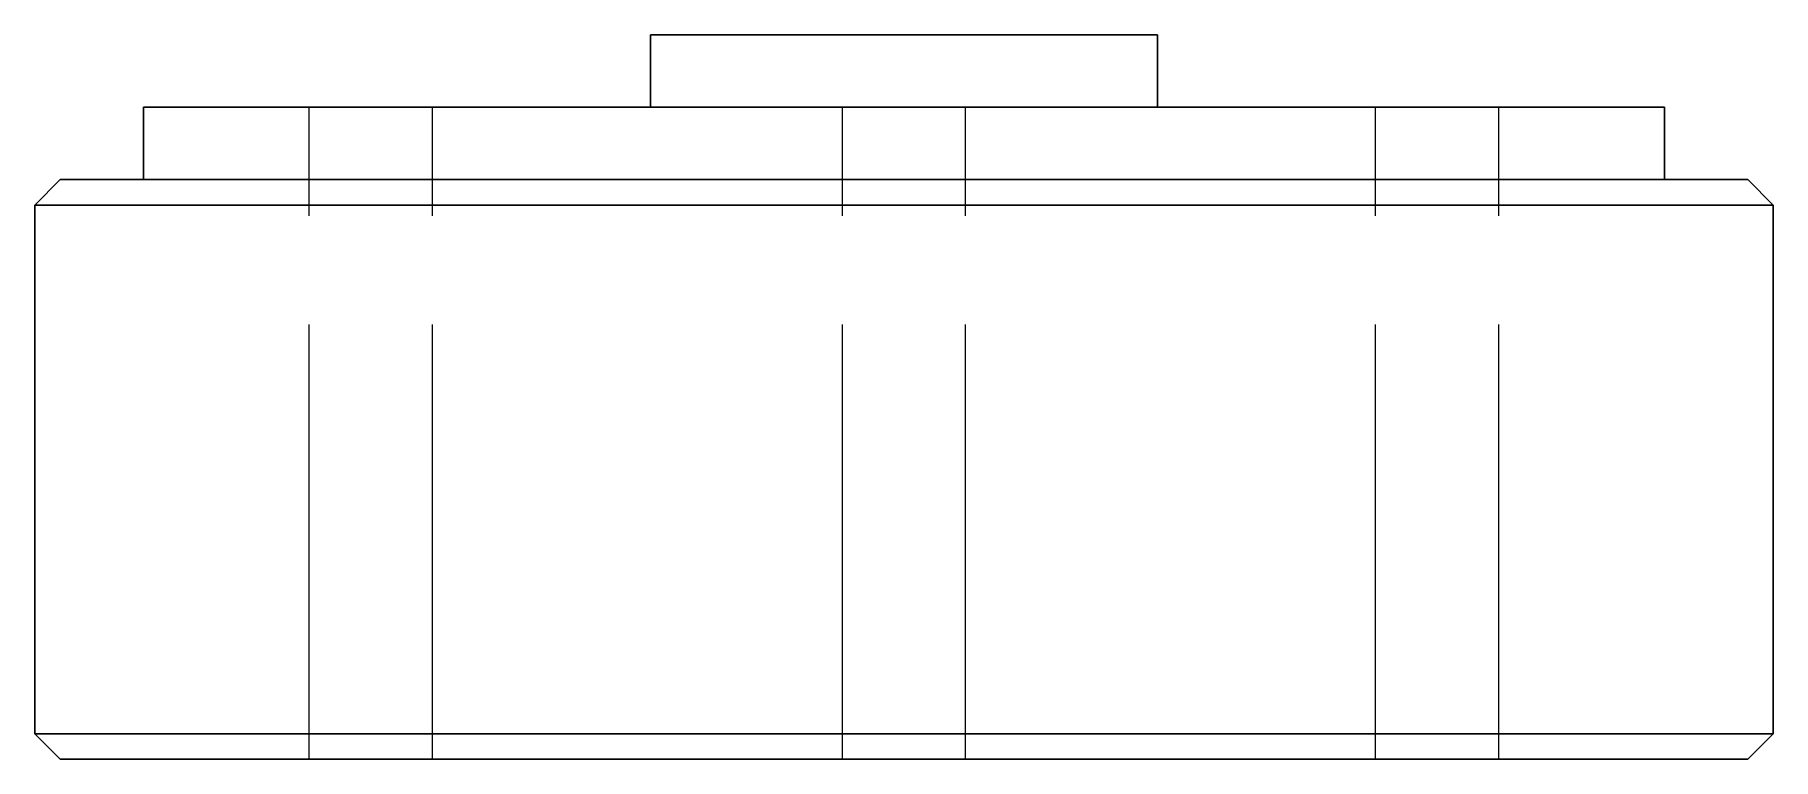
# Model space of a CAD drawing. Header units: millimetres. Extents: x -24 to 24, y -8 to 12.
import ezdxf

# ---------------------------------------------------------------- set-up
doc = ezdxf.new("R2010")
doc.units = ezdxf.units.MM
doc.linetypes.add('ACAD_ISO02W100', pattern=[15, 12, -3])
doc.layers.add('HIDDEN', color=7, linetype='ACAD_ISO02W100', lineweight=13)
doc.layers.add('VISIBLE', color=7, linetype='Continuous', lineweight=25)

msp = doc.modelspace()

# ---------------------------------------------------------------- linework, layer by layer
at = {"layer": 'HIDDEN'}
for p, q in [((-16.422, -8), (-16.422, 10)), ((-16.422, -8), (-16.422, 10)), ((-13.022, -8), (-13.022, 10)), ((-13.022, -8), (-13.022, 10)), ((-1.7, -8), (-1.7, 10)), ((-1.7, -8), (-1.7, 10)), ((1.7, -8), (1.7, 10)), ((1.7, -8), (1.7, 10)), ((13.022, -8), (13.022, 10)), ((13.022, -8), (13.022, 10)), ((16.422, -8), (16.422, 10)), ((16.422, -8), (16.422, 10))]:
    msp.add_line(p, q, dxfattribs=at)
for points in [[(7, 12), (6.824, 12), (6.307, 12), (5.473, 12), (4.364, 12), (3.037, 12), (1.558, 12), (0, 12), (-1.558, 12), (-3.037, 12), (-4.364, 12), (-5.473, 12), (-6.307, 12), (-6.824, 12), (-7, 12)], [(21, 10), (20.473, 10), (18.92, 10), (16.418, 10), (13.093, 10), (9.112, 10), (4.673, 10), (0, 10), (-4.673, 10), (-9.112, 10), (-13.093, 10), (-16.418, 10), (-18.92, 10), (-20.473, 10), (-21, 10)], [(-13.022, 10), (-13.065, 10), (-13.191, 10), (-13.393, 10), (-13.662, 10), (-13.985, 10), (-14.344, 10), (-14.722, 10), (-15.101, 10), (-15.46, 10), (-15.782, 10), (-16.052, 10), (-16.254, 10), (-16.38, 10), (-16.422, 10)], [(-13.022, 10), (-13.065, 10), (-13.191, 10), (-13.393, 10), (-13.662, 10), (-13.985, 10), (-14.344, 10), (-14.722, 10), (-15.101, 10), (-15.46, 10), (-15.782, 10), (-16.052, 10), (-16.254, 10), (-16.38, 10), (-16.422, 10)], [(7, 10), (6.824, 10), (6.307, 10), (5.473, 10), (4.364, 10), (3.037, 10), (1.558, 10), (0, 10), (-1.558, 10), (-3.037, 10), (-4.364, 10), (-5.473, 10), (-6.307, 10), (-6.824, 10), (-7, 10)], [(-7, 10), (-6.956, 10), (-6.824, 10), (-6.607, 10), (-6.307, 10), (-5.927, 10), (-5.473, 10), (-4.95, 10), (-4.364, 10), (-3.724, 10), (-3.037, 10), (-2.312, 10), (-1.558, 10), (-0.784, 10), (0, 10)], [(1.7, 10), (1.657, 10), (1.532, 10), (1.329, 10), (1.06, 10), (0.738, 10), (0.378, 10), (0, 10), (-0.378, 10), (-0.738, 10), (-1.06, 10), (-1.329, 10), (-1.532, 10), (-1.657, 10), (-1.7, 10)], [(1.7, 10), (1.657, 10), (1.532, 10), (1.329, 10), (1.06, 10), (0.738, 10), (0.378, 10), (0, 10), (-0.378, 10), (-0.738, 10), (-1.06, 10), (-1.329, 10), (-1.532, 10), (-1.657, 10), (-1.7, 10)], [(0, 10), (0.784, 10), (1.558, 10), (2.312, 10), (3.037, 10), (3.724, 10), (4.364, 10), (4.95, 10), (5.473, 10), (5.927, 10), (6.307, 10), (6.607, 10), (6.824, 10), (6.956, 10), (7, 10)], [(16.422, 10), (16.38, 10), (16.254, 10), (16.052, 10), (15.782, 10), (15.46, 10), (15.101, 10), (14.722, 10), (14.344, 10), (13.985, 10), (13.662, 10), (13.393, 10), (13.191, 10), (13.065, 10), (13.022, 10)], [(16.422, 10), (16.38, 10), (16.254, 10), (16.052, 10), (15.782, 10), (15.46, 10), (15.101, 10), (14.722, 10), (14.344, 10), (13.985, 10), (13.662, 10), (13.393, 10), (13.191, 10), (13.065, 10), (13.022, 10)], [(23.3, 8), (22.716, 8), (20.993, 8), (18.217, 8), (14.527, 8), (10.109, 8), (5.185, 8), (0, 8), (-5.185, 8), (-10.109, 8), (-14.527, 8), (-18.217, 8), (-20.993, 8), (-22.716, 8), (-23.3, 8)], [(21, 8), (20.473, 8), (18.92, 8), (16.418, 8), (13.093, 8), (9.112, 8), (4.673, 8), (0, 8), (-4.673, 8), (-9.112, 8), (-13.093, 8), (-16.418, 8), (-18.92, 8), (-20.473, 8), (-21, 8)], [(-21, 8), (-20.868, 8), (-20.473, 8), (-19.822, 8), (-18.92, 8), (-17.781, 8), (-16.418, 8), (-14.849, 8), (-13.093, 8), (-11.173, 8), (-9.112, 8), (-6.936, 8), (-4.673, 8), (-2.351, 8), (0, 8)], [(0, 8), (2.351, 8), (4.673, 8), (6.936, 8), (9.112, 8), (11.173, 8), (13.093, 8), (14.849, 8), (16.418, 8), (17.781, 8), (18.92, 8), (19.822, 8), (20.473, 8), (20.868, 8), (21, 8)], [(24, 7.3), (23.398, 7.3), (21.623, 7.3), (18.764, 7.3), (14.964, 7.3), (10.413, 7.3), (5.341, 7.3), (0, 7.3), (-5.341, 7.3), (-10.413, 7.3), (-14.964, 7.3), (-18.764, 7.3), (-21.623, 7.3), (-23.398, 7.3), (-24, 7.3)], [(24, -7.3), (23.398, -7.3), (21.623, -7.3), (18.764, -7.3), (14.964, -7.3), (10.413, -7.3), (5.341, -7.3), (0, -7.3), (-5.341, -7.3), (-10.413, -7.3), (-14.964, -7.3), (-18.764, -7.3), (-21.623, -7.3), (-23.398, -7.3), (-24, -7.3)], [(23.3, -8), (22.716, -8), (20.993, -8), (18.217, -8), (14.527, -8), (10.109, -8), (5.185, -8), (0, -8), (-5.185, -8), (-10.109, -8), (-14.527, -8), (-18.217, -8), (-20.993, -8), (-22.716, -8), (-23.3, -8)], [(-13.022, -8), (-13.065, -8), (-13.191, -8), (-13.393, -8), (-13.662, -8), (-13.985, -8), (-14.344, -8), (-14.722, -8), (-15.101, -8), (-15.46, -8), (-15.782, -8), (-16.052, -8), (-16.254, -8), (-16.38, -8), (-16.422, -8)], [(-13.022, -8), (-13.065, -8), (-13.191, -8), (-13.393, -8), (-13.662, -8), (-13.985, -8), (-14.344, -8), (-14.722, -8), (-15.101, -8), (-15.46, -8), (-15.782, -8), (-16.052, -8), (-16.254, -8), (-16.38, -8), (-16.422, -8)], [(1.7, -8), (1.657, -8), (1.532, -8), (1.329, -8), (1.06, -8), (0.738, -8), (0.378, -8), (0, -8), (-0.378, -8), (-0.738, -8), (-1.06, -8), (-1.329, -8), (-1.532, -8), (-1.657, -8), (-1.7, -8)], [(1.7, -8), (1.657, -8), (1.532, -8), (1.329, -8), (1.06, -8), (0.738, -8), (0.378, -8), (0, -8), (-0.378, -8), (-0.738, -8), (-1.06, -8), (-1.329, -8), (-1.532, -8), (-1.657, -8), (-1.7, -8)], [(16.422, -8), (16.38, -8), (16.254, -8), (16.052, -8), (15.782, -8), (15.46, -8), (15.101, -8), (14.722, -8), (14.344, -8), (13.985, -8), (13.662, -8), (13.393, -8), (13.191, -8), (13.065, -8), (13.022, -8)], [(16.422, -8), (16.38, -8), (16.254, -8), (16.052, -8), (15.782, -8), (15.46, -8), (15.101, -8), (14.722, -8), (14.344, -8), (13.985, -8), (13.662, -8), (13.393, -8), (13.191, -8), (13.065, -8), (13.022, -8)]]:
    msp.add_open_spline(points, degree=1, dxfattribs=at)
for points, degree, knots in [([(-16.422, 10), (-16.417, 10), (-16.412, 10), (-16.396, 10), (-16.38, 10), (-16.353, 10), (-16.327, 10), (-16.291, 10), (-16.254, 10), (-16.208, 10), (-16.162, 10), (-16.107, 10), (-16.052, 10), (-15.988, 10), (-15.925, 10), (-15.853, 10), (-15.782, 10), (-15.705, 10), (-15.627, 10), (-15.543, 10), (-15.46, 10), (-15.286, 10), (-15.101, 10), (-14.913, 10), (-14.722, 10)], 2, [0, 0, 0, 0.071429, 0.071429, 0.142857, 0.142857, 0.214286, 0.214286, 0.285714, 0.285714, 0.357143, 0.357143, 0.428571, 0.428571, 0.5, 0.5, 0.571429, 0.571429, 0.642857, 0.642857, 0.714286, 0.714286, 0.857143, 0.857143, 1, 1, 1]), ([(-16.422, 10), (-16.417, 10), (-16.412, 10), (-16.396, 10), (-16.38, 10), (-16.353, 10), (-16.327, 10), (-16.291, 10), (-16.254, 10), (-16.208, 10), (-16.162, 10), (-16.107, 10), (-16.052, 10), (-15.988, 10), (-15.925, 10), (-15.853, 10), (-15.782, 10), (-15.705, 10), (-15.627, 10), (-15.543, 10), (-15.46, 10), (-15.286, 10), (-15.101, 10), (-14.913, 10), (-14.722, 10)], 2, [0, 0, 0, 0.071429, 0.071429, 0.142857, 0.142857, 0.214286, 0.214286, 0.285714, 0.285714, 0.357143, 0.357143, 0.428571, 0.428571, 0.5, 0.5, 0.571429, 0.571429, 0.642857, 0.642857, 0.714286, 0.714286, 0.857143, 0.857143, 1, 1, 1]), ([(-14.722, 10), (-14.531, 10), (-14.342, 10), (-14.161, 10), (-14.102, 10), (-14.044, 10), (-13.985, 10), (-13.929, 10), (-13.874, 10), (-13.818, 10), (-13.766, 10), (-13.714, 10), (-13.662, 10), (-13.615, 10), (-13.568, 10), (-13.52, 10), (-13.478, 10), (-13.436, 10), (-13.393, 10), (-13.357, 10), (-13.32, 10), (-13.283, 10), (-13.252, 10), (-13.222, 10), (-13.191, 10), (-13.166, 10), (-13.142, 10), (-13.118, 10), (-13.1, 10), (-13.083, 10), (-13.065, 10), (-13.054, 10), (-13.044, 10), (-13.033, 10), (-13.03, 10), (-13.026, 10), (-13.022, 10)], 3, [0, 0, 0, 0, 0.336599, 0.336599, 0.336599, 0.448799, 0.448799, 0.448799, 0.560999, 0.560999, 0.560999, 0.673198, 0.673198, 0.673198, 0.785398, 0.785398, 0.785398, 0.897598, 0.897598, 0.897598, 1.009798, 1.009798, 1.009798, 1.121997, 1.121997, 1.121997, 1.234197, 1.234197, 1.234197, 1.346397, 1.346397, 1.346397, 1.458597, 1.458597, 1.458597, 1.570796, 1.570796, 1.570796, 1.570796]), ([(-14.722, 10), (-14.531, 10), (-14.342, 10), (-14.161, 10), (-14.102, 10), (-14.044, 10), (-13.985, 10), (-13.929, 10), (-13.874, 10), (-13.818, 10), (-13.766, 10), (-13.714, 10), (-13.662, 10), (-13.615, 10), (-13.568, 10), (-13.52, 10), (-13.478, 10), (-13.436, 10), (-13.393, 10), (-13.357, 10), (-13.32, 10), (-13.283, 10), (-13.252, 10), (-13.222, 10), (-13.191, 10), (-13.166, 10), (-13.142, 10), (-13.118, 10), (-13.1, 10), (-13.083, 10), (-13.065, 10), (-13.054, 10), (-13.044, 10), (-13.033, 10), (-13.03, 10), (-13.026, 10), (-13.022, 10)], 3, [0, 0, 0, 0, 0.336599, 0.336599, 0.336599, 0.448799, 0.448799, 0.448799, 0.560999, 0.560999, 0.560999, 0.673198, 0.673198, 0.673198, 0.785398, 0.785398, 0.785398, 0.897598, 0.897598, 0.897598, 1.009798, 1.009798, 1.009798, 1.121997, 1.121997, 1.121997, 1.234197, 1.234197, 1.234197, 1.346397, 1.346397, 1.346397, 1.458597, 1.458597, 1.458597, 1.570796, 1.570796, 1.570796, 1.570796]), ([(-1.7, 10), (-1.695, 10), (-1.689, 10), (-1.673, 10), (-1.657, 10), (-1.631, 10), (-1.605, 10), (-1.568, 10), (-1.532, 10), (-1.486, 10), (-1.439, 10), (-1.384, 10), (-1.329, 10), (-1.266, 10), (-1.202, 10), (-1.131, 10), (-1.06, 10), (-0.982, 10), (-0.904, 10), (-0.821, 10), (-0.738, 10), (-0.563, 10), (-0.378, 10), (-0.191, 10), (0, 10)], 2, [0, 0, 0, 0.071429, 0.071429, 0.142857, 0.142857, 0.214286, 0.214286, 0.285714, 0.285714, 0.357143, 0.357143, 0.428571, 0.428571, 0.5, 0.5, 0.571429, 0.571429, 0.642857, 0.642857, 0.714286, 0.714286, 0.857143, 0.857143, 1, 1, 1]), ([(-1.7, 10), (-1.695, 10), (-1.689, 10), (-1.673, 10), (-1.657, 10), (-1.631, 10), (-1.605, 10), (-1.568, 10), (-1.532, 10), (-1.486, 10), (-1.439, 10), (-1.384, 10), (-1.329, 10), (-1.266, 10), (-1.202, 10), (-1.131, 10), (-1.06, 10), (-0.982, 10), (-0.904, 10), (-0.821, 10), (-0.738, 10), (-0.563, 10), (-0.378, 10), (-0.191, 10), (0, 10)], 2, [0, 0, 0, 0.071429, 0.071429, 0.142857, 0.142857, 0.214286, 0.214286, 0.285714, 0.285714, 0.357143, 0.357143, 0.428571, 0.428571, 0.5, 0.5, 0.571429, 0.571429, 0.642857, 0.642857, 0.714286, 0.714286, 0.857143, 0.857143, 1, 1, 1]), ([(0, 10), (0.191, 10), (0.38, 10), (0.561, 10), (0.62, 10), (0.679, 10), (0.738, 10), (0.793, 10), (0.849, 10), (0.904, 10), (0.956, 10), (1.008, 10), (1.06, 10), (1.107, 10), (1.155, 10), (1.202, 10), (1.244, 10), (1.287, 10), (1.329, 10), (1.366, 10), (1.403, 10), (1.439, 10), (1.47, 10), (1.501, 10), (1.532, 10), (1.556, 10), (1.58, 10), (1.605, 10), (1.622, 10), (1.64, 10), (1.657, 10), (1.668, 10), (1.679, 10), (1.689, 10), (1.693, 10), (1.696, 10), (1.7, 10)], 3, [0, 0, 0, 0, 0.336599, 0.336599, 0.336599, 0.448799, 0.448799, 0.448799, 0.560999, 0.560999, 0.560999, 0.673198, 0.673198, 0.673198, 0.785398, 0.785398, 0.785398, 0.897598, 0.897598, 0.897598, 1.009798, 1.009798, 1.009798, 1.121997, 1.121997, 1.121997, 1.234197, 1.234197, 1.234197, 1.346397, 1.346397, 1.346397, 1.458597, 1.458597, 1.458597, 1.570796, 1.570796, 1.570796, 1.570796]), ([(0, 10), (0.191, 10), (0.38, 10), (0.561, 10), (0.62, 10), (0.679, 10), (0.738, 10), (0.793, 10), (0.849, 10), (0.904, 10), (0.956, 10), (1.008, 10), (1.06, 10), (1.107, 10), (1.155, 10), (1.202, 10), (1.244, 10), (1.287, 10), (1.329, 10), (1.366, 10), (1.403, 10), (1.439, 10), (1.47, 10), (1.501, 10), (1.532, 10), (1.556, 10), (1.58, 10), (1.605, 10), (1.622, 10), (1.64, 10), (1.657, 10), (1.668, 10), (1.679, 10), (1.689, 10), (1.693, 10), (1.696, 10), (1.7, 10)], 3, [0, 0, 0, 0, 0.336599, 0.336599, 0.336599, 0.448799, 0.448799, 0.448799, 0.560999, 0.560999, 0.560999, 0.673198, 0.673198, 0.673198, 0.785398, 0.785398, 0.785398, 0.897598, 0.897598, 0.897598, 1.009798, 1.009798, 1.009798, 1.121997, 1.121997, 1.121997, 1.234197, 1.234197, 1.234197, 1.346397, 1.346397, 1.346397, 1.458597, 1.458597, 1.458597, 1.570796, 1.570796, 1.570796, 1.570796]), ([(13.022, 10), (13.028, 10), (13.033, 10), (13.049, 10), (13.065, 10), (13.091, 10), (13.118, 10), (13.154, 10), (13.191, 10), (13.237, 10), (13.283, 10), (13.338, 10), (13.393, 10), (13.457, 10), (13.52, 10), (13.591, 10), (13.662, 10), (13.74, 10), (13.818, 10), (13.901, 10), (13.985, 10), (14.159, 10), (14.344, 10), (14.531, 10), (14.722, 10)], 2, [0, 0, 0, 0.071429, 0.071429, 0.142857, 0.142857, 0.214286, 0.214286, 0.285714, 0.285714, 0.357143, 0.357143, 0.428571, 0.428571, 0.5, 0.5, 0.571429, 0.571429, 0.642857, 0.642857, 0.714286, 0.714286, 0.857143, 0.857143, 1, 1, 1]), ([(13.022, 10), (13.028, 10), (13.033, 10), (13.049, 10), (13.065, 10), (13.091, 10), (13.118, 10), (13.154, 10), (13.191, 10), (13.237, 10), (13.283, 10), (13.338, 10), (13.393, 10), (13.457, 10), (13.52, 10), (13.591, 10), (13.662, 10), (13.74, 10), (13.818, 10), (13.901, 10), (13.985, 10), (14.159, 10), (14.344, 10), (14.531, 10), (14.722, 10)], 2, [0, 0, 0, 0.071429, 0.071429, 0.142857, 0.142857, 0.214286, 0.214286, 0.285714, 0.285714, 0.357143, 0.357143, 0.428571, 0.428571, 0.5, 0.5, 0.571429, 0.571429, 0.642857, 0.642857, 0.714286, 0.714286, 0.857143, 0.857143, 1, 1, 1]), ([(14.722, 10), (14.913, 10), (15.103, 10), (15.284, 10), (15.343, 10), (15.401, 10), (15.46, 10), (15.516, 10), (15.571, 10), (15.627, 10), (15.679, 10), (15.731, 10), (15.782, 10), (15.83, 10), (15.877, 10), (15.925, 10), (15.967, 10), (16.009, 10), (16.052, 10), (16.088, 10), (16.125, 10), (16.162, 10), (16.193, 10), (16.223, 10), (16.254, 10), (16.278, 10), (16.303, 10), (16.327, 10), (16.345, 10), (16.362, 10), (16.38, 10), (16.39, 10), (16.401, 10), (16.412, 10), (16.415, 10), (16.419, 10), (16.422, 10)], 3, [0, 0, 0, 0, 0.336599, 0.336599, 0.336599, 0.448799, 0.448799, 0.448799, 0.560999, 0.560999, 0.560999, 0.673198, 0.673198, 0.673198, 0.785398, 0.785398, 0.785398, 0.897598, 0.897598, 0.897598, 1.009798, 1.009798, 1.009798, 1.121997, 1.121997, 1.121997, 1.234197, 1.234197, 1.234197, 1.346397, 1.346397, 1.346397, 1.458597, 1.458597, 1.458597, 1.570796, 1.570796, 1.570796, 1.570796]), ([(14.722, 10), (14.913, 10), (15.103, 10), (15.284, 10), (15.343, 10), (15.401, 10), (15.46, 10), (15.516, 10), (15.571, 10), (15.627, 10), (15.679, 10), (15.731, 10), (15.782, 10), (15.83, 10), (15.877, 10), (15.925, 10), (15.967, 10), (16.009, 10), (16.052, 10), (16.088, 10), (16.125, 10), (16.162, 10), (16.193, 10), (16.223, 10), (16.254, 10), (16.278, 10), (16.303, 10), (16.327, 10), (16.345, 10), (16.362, 10), (16.38, 10), (16.39, 10), (16.401, 10), (16.412, 10), (16.415, 10), (16.419, 10), (16.422, 10)], 3, [0, 0, 0, 0, 0.336599, 0.336599, 0.336599, 0.448799, 0.448799, 0.448799, 0.560999, 0.560999, 0.560999, 0.673198, 0.673198, 0.673198, 0.785398, 0.785398, 0.785398, 0.897598, 0.897598, 0.897598, 1.009798, 1.009798, 1.009798, 1.121997, 1.121997, 1.121997, 1.234197, 1.234197, 1.234197, 1.346397, 1.346397, 1.346397, 1.458597, 1.458597, 1.458597, 1.570796, 1.570796, 1.570796, 1.570796]), ([(-16.422, -8), (-16.417, -8), (-16.412, -8), (-16.396, -8), (-16.38, -8), (-16.353, -8), (-16.327, -8), (-16.291, -8), (-16.254, -8), (-16.208, -8), (-16.162, -8), (-16.107, -8), (-16.052, -8), (-15.988, -8), (-15.925, -8), (-15.853, -8), (-15.782, -8), (-15.705, -8), (-15.627, -8), (-15.543, -8), (-15.46, -8), (-15.286, -8), (-15.101, -8), (-14.913, -8), (-14.722, -8)], 2, [0, 0, 0, 0.071429, 0.071429, 0.142857, 0.142857, 0.214286, 0.214286, 0.285714, 0.285714, 0.357143, 0.357143, 0.428571, 0.428571, 0.5, 0.5, 0.571429, 0.571429, 0.642857, 0.642857, 0.714286, 0.714286, 0.857143, 0.857143, 1, 1, 1]), ([(-16.422, -8), (-16.417, -8), (-16.412, -8), (-16.396, -8), (-16.38, -8), (-16.353, -8), (-16.327, -8), (-16.291, -8), (-16.254, -8), (-16.208, -8), (-16.162, -8), (-16.107, -8), (-16.052, -8), (-15.988, -8), (-15.925, -8), (-15.853, -8), (-15.782, -8), (-15.705, -8), (-15.627, -8), (-15.543, -8), (-15.46, -8), (-15.286, -8), (-15.101, -8), (-14.913, -8), (-14.722, -8)], 2, [0, 0, 0, 0.071429, 0.071429, 0.142857, 0.142857, 0.214286, 0.214286, 0.285714, 0.285714, 0.357143, 0.357143, 0.428571, 0.428571, 0.5, 0.5, 0.571429, 0.571429, 0.642857, 0.642857, 0.714286, 0.714286, 0.857143, 0.857143, 1, 1, 1]), ([(-14.722, -8), (-14.531, -8), (-14.342, -8), (-14.161, -8), (-14.102, -8), (-14.044, -8), (-13.985, -8), (-13.929, -8), (-13.874, -8), (-13.818, -8), (-13.766, -8), (-13.714, -8), (-13.662, -8), (-13.615, -8), (-13.568, -8), (-13.52, -8), (-13.478, -8), (-13.436, -8), (-13.393, -8), (-13.357, -8), (-13.32, -8), (-13.283, -8), (-13.252, -8), (-13.222, -8), (-13.191, -8), (-13.166, -8), (-13.142, -8), (-13.118, -8), (-13.1, -8), (-13.083, -8), (-13.065, -8), (-13.054, -8), (-13.044, -8), (-13.033, -8), (-13.03, -8), (-13.026, -8), (-13.022, -8)], 3, [0, 0, 0, 0, 0.336599, 0.336599, 0.336599, 0.448799, 0.448799, 0.448799, 0.560999, 0.560999, 0.560999, 0.673198, 0.673198, 0.673198, 0.785398, 0.785398, 0.785398, 0.897598, 0.897598, 0.897598, 1.009798, 1.009798, 1.009798, 1.121997, 1.121997, 1.121997, 1.234197, 1.234197, 1.234197, 1.346397, 1.346397, 1.346397, 1.458597, 1.458597, 1.458597, 1.570796, 1.570796, 1.570796, 1.570796]), ([(-14.722, -8), (-14.531, -8), (-14.342, -8), (-14.161, -8), (-14.102, -8), (-14.044, -8), (-13.985, -8), (-13.929, -8), (-13.874, -8), (-13.818, -8), (-13.766, -8), (-13.714, -8), (-13.662, -8), (-13.615, -8), (-13.568, -8), (-13.52, -8), (-13.478, -8), (-13.436, -8), (-13.393, -8), (-13.357, -8), (-13.32, -8), (-13.283, -8), (-13.252, -8), (-13.222, -8), (-13.191, -8), (-13.166, -8), (-13.142, -8), (-13.118, -8), (-13.1, -8), (-13.083, -8), (-13.065, -8), (-13.054, -8), (-13.044, -8), (-13.033, -8), (-13.03, -8), (-13.026, -8), (-13.022, -8)], 3, [0, 0, 0, 0, 0.336599, 0.336599, 0.336599, 0.448799, 0.448799, 0.448799, 0.560999, 0.560999, 0.560999, 0.673198, 0.673198, 0.673198, 0.785398, 0.785398, 0.785398, 0.897598, 0.897598, 0.897598, 1.009798, 1.009798, 1.009798, 1.121997, 1.121997, 1.121997, 1.234197, 1.234197, 1.234197, 1.346397, 1.346397, 1.346397, 1.458597, 1.458597, 1.458597, 1.570796, 1.570796, 1.570796, 1.570796]), ([(-1.7, -8), (-1.695, -8), (-1.689, -8), (-1.673, -8), (-1.657, -8), (-1.631, -8), (-1.605, -8), (-1.568, -8), (-1.532, -8), (-1.486, -8), (-1.439, -8), (-1.384, -8), (-1.329, -8), (-1.266, -8), (-1.202, -8), (-1.131, -8), (-1.06, -8), (-0.982, -8), (-0.904, -8), (-0.821, -8), (-0.738, -8), (-0.563, -8), (-0.378, -8), (-0.191, -8), (0, -8)], 2, [0, 0, 0, 0.071429, 0.071429, 0.142857, 0.142857, 0.214286, 0.214286, 0.285714, 0.285714, 0.357143, 0.357143, 0.428571, 0.428571, 0.5, 0.5, 0.571429, 0.571429, 0.642857, 0.642857, 0.714286, 0.714286, 0.857143, 0.857143, 1, 1, 1]), ([(-1.7, -8), (-1.695, -8), (-1.689, -8), (-1.673, -8), (-1.657, -8), (-1.631, -8), (-1.605, -8), (-1.568, -8), (-1.532, -8), (-1.486, -8), (-1.439, -8), (-1.384, -8), (-1.329, -8), (-1.266, -8), (-1.202, -8), (-1.131, -8), (-1.06, -8), (-0.982, -8), (-0.904, -8), (-0.821, -8), (-0.738, -8), (-0.563, -8), (-0.378, -8), (-0.191, -8), (0, -8)], 2, [0, 0, 0, 0.071429, 0.071429, 0.142857, 0.142857, 0.214286, 0.214286, 0.285714, 0.285714, 0.357143, 0.357143, 0.428571, 0.428571, 0.5, 0.5, 0.571429, 0.571429, 0.642857, 0.642857, 0.714286, 0.714286, 0.857143, 0.857143, 1, 1, 1]), ([(0, -8), (0.191, -8), (0.38, -8), (0.561, -8), (0.62, -8), (0.679, -8), (0.738, -8), (0.793, -8), (0.849, -8), (0.904, -8), (0.956, -8), (1.008, -8), (1.06, -8), (1.107, -8), (1.155, -8), (1.202, -8), (1.244, -8), (1.287, -8), (1.329, -8), (1.366, -8), (1.403, -8), (1.439, -8), (1.47, -8), (1.501, -8), (1.532, -8), (1.556, -8), (1.58, -8), (1.605, -8), (1.622, -8), (1.64, -8), (1.657, -8), (1.668, -8), (1.679, -8), (1.689, -8), (1.693, -8), (1.696, -8), (1.7, -8)], 3, [0, 0, 0, 0, 0.336599, 0.336599, 0.336599, 0.448799, 0.448799, 0.448799, 0.560999, 0.560999, 0.560999, 0.673198, 0.673198, 0.673198, 0.785398, 0.785398, 0.785398, 0.897598, 0.897598, 0.897598, 1.009798, 1.009798, 1.009798, 1.121997, 1.121997, 1.121997, 1.234197, 1.234197, 1.234197, 1.346397, 1.346397, 1.346397, 1.458597, 1.458597, 1.458597, 1.570796, 1.570796, 1.570796, 1.570796]), ([(0, -8), (0.191, -8), (0.38, -8), (0.561, -8), (0.62, -8), (0.679, -8), (0.738, -8), (0.793, -8), (0.849, -8), (0.904, -8), (0.956, -8), (1.008, -8), (1.06, -8), (1.107, -8), (1.155, -8), (1.202, -8), (1.244, -8), (1.287, -8), (1.329, -8), (1.366, -8), (1.403, -8), (1.439, -8), (1.47, -8), (1.501, -8), (1.532, -8), (1.556, -8), (1.58, -8), (1.605, -8), (1.622, -8), (1.64, -8), (1.657, -8), (1.668, -8), (1.679, -8), (1.689, -8), (1.693, -8), (1.696, -8), (1.7, -8)], 3, [0, 0, 0, 0, 0.336599, 0.336599, 0.336599, 0.448799, 0.448799, 0.448799, 0.560999, 0.560999, 0.560999, 0.673198, 0.673198, 0.673198, 0.785398, 0.785398, 0.785398, 0.897598, 0.897598, 0.897598, 1.009798, 1.009798, 1.009798, 1.121997, 1.121997, 1.121997, 1.234197, 1.234197, 1.234197, 1.346397, 1.346397, 1.346397, 1.458597, 1.458597, 1.458597, 1.570796, 1.570796, 1.570796, 1.570796]), ([(13.022, -8), (13.028, -8), (13.033, -8), (13.049, -8), (13.065, -8), (13.091, -8), (13.118, -8), (13.154, -8), (13.191, -8), (13.237, -8), (13.283, -8), (13.338, -8), (13.393, -8), (13.457, -8), (13.52, -8), (13.591, -8), (13.662, -8), (13.74, -8), (13.818, -8), (13.901, -8), (13.985, -8), (14.159, -8), (14.344, -8), (14.531, -8), (14.722, -8)], 2, [0, 0, 0, 0.071429, 0.071429, 0.142857, 0.142857, 0.214286, 0.214286, 0.285714, 0.285714, 0.357143, 0.357143, 0.428571, 0.428571, 0.5, 0.5, 0.571429, 0.571429, 0.642857, 0.642857, 0.714286, 0.714286, 0.857143, 0.857143, 1, 1, 1]), ([(13.022, -8), (13.028, -8), (13.033, -8), (13.049, -8), (13.065, -8), (13.091, -8), (13.118, -8), (13.154, -8), (13.191, -8), (13.237, -8), (13.283, -8), (13.338, -8), (13.393, -8), (13.457, -8), (13.52, -8), (13.591, -8), (13.662, -8), (13.74, -8), (13.818, -8), (13.901, -8), (13.985, -8), (14.159, -8), (14.344, -8), (14.531, -8), (14.722, -8)], 2, [0, 0, 0, 0.071429, 0.071429, 0.142857, 0.142857, 0.214286, 0.214286, 0.285714, 0.285714, 0.357143, 0.357143, 0.428571, 0.428571, 0.5, 0.5, 0.571429, 0.571429, 0.642857, 0.642857, 0.714286, 0.714286, 0.857143, 0.857143, 1, 1, 1]), ([(14.722, -8), (14.913, -8), (15.103, -8), (15.284, -8), (15.343, -8), (15.401, -8), (15.46, -8), (15.516, -8), (15.571, -8), (15.627, -8), (15.679, -8), (15.731, -8), (15.782, -8), (15.83, -8), (15.877, -8), (15.925, -8), (15.967, -8), (16.009, -8), (16.052, -8), (16.088, -8), (16.125, -8), (16.162, -8), (16.193, -8), (16.223, -8), (16.254, -8), (16.278, -8), (16.303, -8), (16.327, -8), (16.345, -8), (16.362, -8), (16.38, -8), (16.39, -8), (16.401, -8), (16.412, -8), (16.415, -8), (16.419, -8), (16.422, -8)], 3, [0, 0, 0, 0, 0.336599, 0.336599, 0.336599, 0.448799, 0.448799, 0.448799, 0.560999, 0.560999, 0.560999, 0.673198, 0.673198, 0.673198, 0.785398, 0.785398, 0.785398, 0.897598, 0.897598, 0.897598, 1.009798, 1.009798, 1.009798, 1.121997, 1.121997, 1.121997, 1.234197, 1.234197, 1.234197, 1.346397, 1.346397, 1.346397, 1.458597, 1.458597, 1.458597, 1.570796, 1.570796, 1.570796, 1.570796]), ([(14.722, -8), (14.913, -8), (15.103, -8), (15.284, -8), (15.343, -8), (15.401, -8), (15.46, -8), (15.516, -8), (15.571, -8), (15.627, -8), (15.679, -8), (15.731, -8), (15.782, -8), (15.83, -8), (15.877, -8), (15.925, -8), (15.967, -8), (16.009, -8), (16.052, -8), (16.088, -8), (16.125, -8), (16.162, -8), (16.193, -8), (16.223, -8), (16.254, -8), (16.278, -8), (16.303, -8), (16.327, -8), (16.345, -8), (16.362, -8), (16.38, -8), (16.39, -8), (16.401, -8), (16.412, -8), (16.415, -8), (16.419, -8), (16.422, -8)], 3, [0, 0, 0, 0, 0.336599, 0.336599, 0.336599, 0.448799, 0.448799, 0.448799, 0.560999, 0.560999, 0.560999, 0.673198, 0.673198, 0.673198, 0.785398, 0.785398, 0.785398, 0.897598, 0.897598, 0.897598, 1.009798, 1.009798, 1.009798, 1.121997, 1.121997, 1.121997, 1.234197, 1.234197, 1.234197, 1.346397, 1.346397, 1.346397, 1.458597, 1.458597, 1.458597, 1.570796, 1.570796, 1.570796, 1.570796])]:
    msp.add_open_spline(points, degree=degree, knots=knots, dxfattribs=at)
at = {"layer": 'VISIBLE'}
for p, q in [((-7, 10), (-7, 12)), ((7, 10), (7, 12)), ((-21, 8), (-21, 10)), ((21, 8), (21, 10)), ((-23.3, 8), (-24, 7.3)), ((23.3, 8), (24, 7.3)), ((-24, -7.3), (-24, 7.3)), ((24, -7.3), (24, 7.3)), ((-23.3, -8), (-24, -7.3)), ((23.3, -8), (24, -7.3))]:
    msp.add_line(p, q, dxfattribs=at)
for points in [[(-7, 12), (-6.956, 12), (-6.824, 12), (-6.607, 12), (-6.307, 12), (-5.927, 12), (-5.473, 12), (-4.95, 12), (-4.364, 12), (-3.724, 12), (-3.037, 12), (-2.312, 12), (-1.558, 12), (-0.784, 12), (0, 12)], [(0, 12), (0.784, 12), (1.558, 12), (2.312, 12), (3.037, 12), (3.724, 12), (4.364, 12), (4.95, 12), (5.473, 12), (5.927, 12), (6.307, 12), (6.607, 12), (6.824, 12), (6.956, 12), (7, 12)], [(-21, 10), (-20.868, 10), (-20.473, 10), (-19.822, 10), (-18.92, 10), (-17.781, 10), (-16.418, 10), (-14.849, 10), (-13.093, 10), (-11.173, 10), (-9.112, 10), (-6.936, 10), (-4.673, 10), (-2.351, 10), (0, 10)], [(0, 10), (2.351, 10), (4.673, 10), (6.936, 10), (9.112, 10), (11.173, 10), (13.093, 10), (14.849, 10), (16.418, 10), (17.781, 10), (18.92, 10), (19.822, 10), (20.473, 10), (20.868, 10), (21, 10)], [(-23.3, 8), (-23.153, 8), (-22.716, 8), (-21.992, 8), (-20.993, 8), (-19.729, 8), (-18.217, 8), (-16.476, 8), (-14.527, 8), (-12.396, 8), (-10.109, 8), (-7.696, 8), (-5.185, 8), (-2.609, 8), (0, 8)], [(0, 8), (2.609, 8), (5.185, 8), (7.696, 8), (10.109, 8), (12.396, 8), (14.527, 8), (16.476, 8), (18.217, 8), (19.729, 8), (20.993, 8), (21.992, 8), (22.716, 8), (23.153, 8), (23.3, 8)], [(-24, 7.3), (-23.849, 7.3), (-23.398, 7.3), (-22.653, 7.3), (-21.623, 7.3), (-20.321, 7.3), (-18.764, 7.3), (-16.971, 7.3), (-14.964, 7.3), (-12.769, 7.3), (-10.413, 7.3), (-7.927, 7.3), (-5.341, 7.3), (-2.687, 7.3), (0, 7.3)], [(0, 7.3), (2.687, 7.3), (5.341, 7.3), (7.927, 7.3), (10.413, 7.3), (12.769, 7.3), (14.964, 7.3), (16.971, 7.3), (18.764, 7.3), (20.321, 7.3), (21.623, 7.3), (22.653, 7.3), (23.398, 7.3), (23.849, 7.3), (24, 7.3)], [(-24, -7.3), (-23.849, -7.3), (-23.398, -7.3), (-22.653, -7.3), (-21.623, -7.3), (-20.321, -7.3), (-18.764, -7.3), (-16.971, -7.3), (-14.964, -7.3), (-12.769, -7.3), (-10.413, -7.3), (-7.927, -7.3), (-5.341, -7.3), (-2.687, -7.3), (0, -7.3)], [(0, -7.3), (2.687, -7.3), (5.341, -7.3), (7.927, -7.3), (10.413, -7.3), (12.769, -7.3), (14.964, -7.3), (16.971, -7.3), (18.764, -7.3), (20.321, -7.3), (21.623, -7.3), (22.653, -7.3), (23.398, -7.3), (23.849, -7.3), (24, -7.3)], [(-23.3, -8), (-23.153, -8), (-22.716, -8), (-21.992, -8), (-20.993, -8), (-19.729, -8), (-18.217, -8), (-16.476, -8), (-14.527, -8), (-12.396, -8), (-10.109, -8), (-7.696, -8), (-5.185, -8), (-2.609, -8), (0, -8)], [(0, -8), (2.609, -8), (5.185, -8), (7.696, -8), (10.109, -8), (12.396, -8), (14.527, -8), (16.476, -8), (18.217, -8), (19.729, -8), (20.993, -8), (21.992, -8), (22.716, -8), (23.153, -8), (23.3, -8)]]:
    msp.add_open_spline(points, degree=1, dxfattribs=at)

doc.saveas('drawing.dxf')
